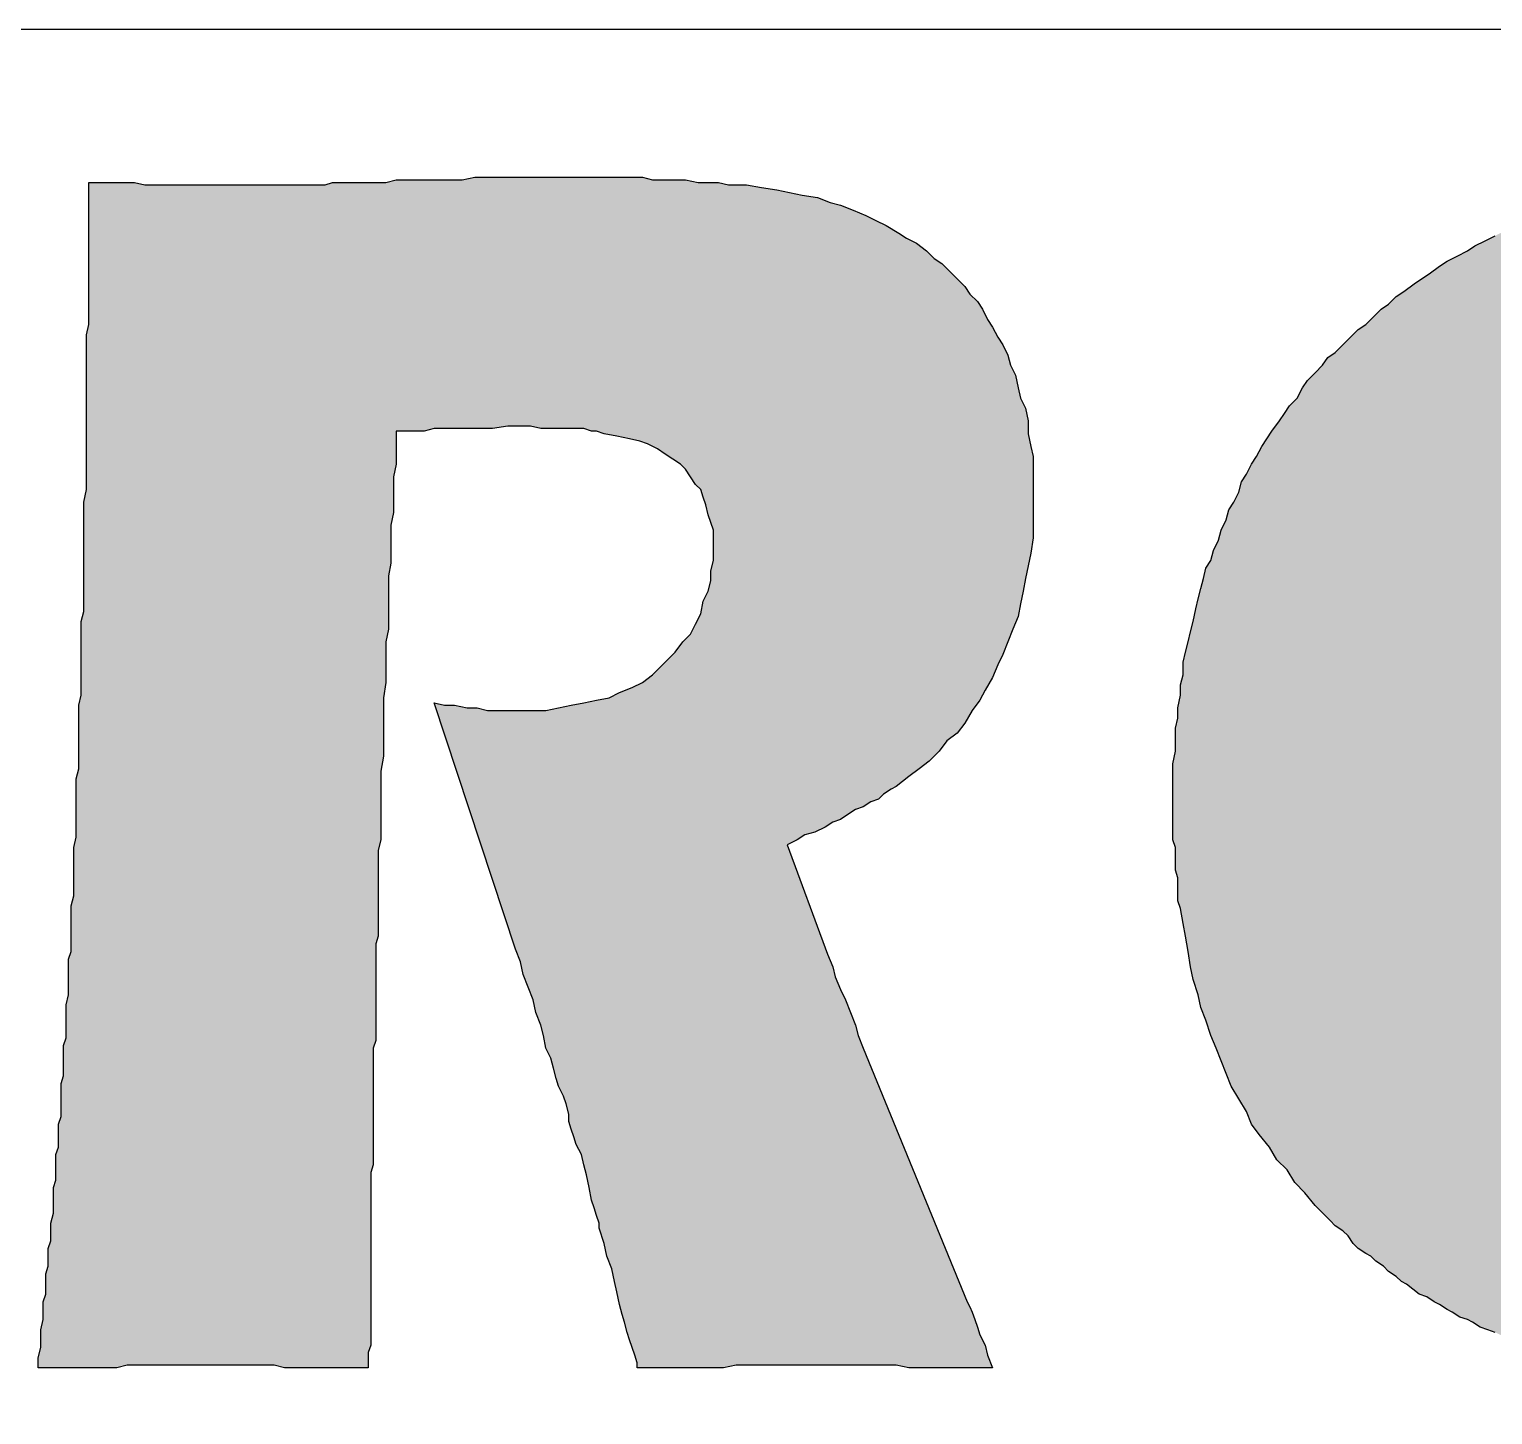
# Model space of a CAD drawing. Extents: x 0 to 8.5, y -0.4 to 11.
# Drawn here: x 1.6163 to 1.9167, y 1.0906 to 1.375 of the extents above; entities that cross this region are included whole.
import ezdxf

# ---------------------------------------------------------------- set-up
doc = ezdxf.new("R2010")
doc.units = 0
doc.header["$LTSCALE"] = 10
doc.header["$MEASUREMENT"] = 0
doc.layers.add('BDR-18', color=1, linetype='Continuous')

# ---------------------------------------------------------------- blocks, each defined once
blk = doc.blocks.new('hel_logo_sm_borderless')
at = {"layer": 'BDR-18', "linetype": 'ByBlock'}
h = blk.add_hatch(color=256, dxfattribs=at)
h.dxf.hatch_style = 1
h.paths.add_polyline_path([(1.23387, -0.0804), (1.23179, -0.0804), (1.22918, -0.0804), (1.2271, -0.08092), (1.22501, -0.08092), (1.22293, -0.08145), (1.22085, -0.08197), (1.21876, -0.08249), (1.21668, -0.08301), (1.21459, -0.08353), (1.21251, -0.08457), (1.21042, -0.08509), (1.20834, -0.08613), (1.20626, -0.08718), (1.20469, -0.08822), (1.20261, -0.08926), (1.20052, -0.0903), (1.19896, -0.09187), (1.1974, -0.09291), (1.19531, -0.09447), (1.19375, -0.09603), (1.19219, -0.0976), (1.19063, -0.09916), (1.18906, -0.10072), (1.1875, -0.10229), (1.18646, -0.10437), (1.18489, -0.10593), (1.18385, -0.10802), (1.18229, -0.1101), (1.18125, -0.11219), (1.1802, -0.11427), (1.17916, -0.11636), (1.17812, -0.11844), (1.17708, -0.12052), (1.17604, -0.12313), (1.17551, -0.12521), (1.17447, -0.12782), (1.17395, -0.1299), (1.17291, -0.13251), (1.17239, -0.13459), (1.17187, -0.1372), (1.17135, -0.13928), (1.17135, -0.14189), (1.17083, -0.14449), (1.1703, -0.14658), (1.1703, -0.14918), (1.1703, -0.15179), (1.16978, -0.15439), (1.16978, -0.157), (1.16978, -0.15908), (1.1703, -0.16169), (1.1703, -0.16377), (1.1703, -0.16638), (1.17083, -0.16846), (1.17083, -0.17054), (1.17135, -0.17263), (1.17187, -0.17523), (1.17239, -0.17732), (1.17291, -0.1794), (1.17343, -0.18149), (1.17395, -0.18357), (1.17499, -0.18565), (1.17551, -0.18774), (1.17656, -0.1893), (1.17708, -0.19139), (1.17812, -0.19347), (1.17916, -0.19555), (1.1802, -0.19712), (1.18125, -0.19868), (1.18229, -0.20076), (1.18385, -0.20233), (1.18489, -0.20389), (1.18646, -0.20545), (1.18802, -0.20702), (1.18906, -0.20858), (1.19063, -0.20962), (1.19219, -0.21119), (1.19427, -0.21223), (1.19584, -0.21379), (1.1974, -0.21483), (1.19948, -0.21587), (1.20105, -0.21692), (1.20313, -0.21796), (1.20469, -0.219), (1.20678, -0.22004), (1.20886, -0.22056), (1.21042, -0.22161), (1.21251, -0.22213), (1.21459, -0.22265), (1.21668, -0.22317), (1.21876, -0.22369), (1.22032, -0.22421), (1.22241, -0.22421), (1.22449, -0.22473), (1.22658, -0.22473), (1.22866, -0.22473), (1.23075, -0.22473), (1.23283, -0.22473), (1.23491, -0.22473), (1.237, -0.22421), (1.2396, -0.22421), (1.24169, -0.22369), (1.24377, -0.22317), (1.24586, -0.22317), (1.24742, -0.22213), (1.2495, -0.22161), (1.25159, -0.22108), (1.25367, -0.22004), (1.25576, -0.219), (1.25732, -0.21848), (1.2594, -0.21744), (1.26149, -0.21587), (1.26305, -0.21483), (1.26513, -0.21379), (1.2667, -0.21223), (1.26826, -0.21066), (1.26982, -0.20962), (1.27191, -0.20806), (1.27295, -0.2065), (1.27451, -0.20493), (1.27608, -0.20285), (1.27764, -0.20129), (1.27868, -0.1992), (1.28024, -0.19764), (1.28129, -0.19555), (1.28233, -0.19347), (1.28337, -0.19139), (1.28441, -0.1893), (1.28545, -0.18722), (1.2865, -0.18513), (1.28754, -0.18253), (1.28806, -0.18044), (1.2891, -0.17784), (1.28962, -0.17575), (1.29014, -0.17367), (1.29067, -0.17106), (1.29119, -0.16898), (1.29171, -0.16638), (1.29223, -0.16429), (1.29275, -0.16169), (1.29275, -0.15908), (1.29327, -0.157), (1.29327, -0.15439), (1.29327, -0.15231), (1.29327, -0.1497), (1.29327, -0.1471), (1.29327, -0.14501), (1.29327, -0.14241), (1.29275, -0.14032), (1.29275, -0.13772), (1.29223, -0.13563), (1.29171, -0.13355), (1.29171, -0.13147), (1.29119, -0.12886), (1.29067, -0.12678), (1.29014, -0.12469), (1.2891, -0.12261), (1.28858, -0.12052), (1.28806, -0.11844), (1.28702, -0.11636), (1.28598, -0.11427), (1.28545, -0.11219), (1.28441, -0.11062), (1.28337, -0.10854), (1.28233, -0.10698), (1.28077, -0.10489), (1.27972, -0.10333), (1.27868, -0.10177), (1.27712, -0.1002), (1.27608, -0.09864), (1.27451, -0.09708), (1.27295, -0.09551), (1.27139, -0.09447), (1.26982, -0.09291), (1.26826, -0.09187), (1.2667, -0.0903), (1.26513, -0.08926), (1.26357, -0.08822), (1.26149, -0.08718), (1.25992, -0.08613), (1.25784, -0.08561), (1.25628, -0.08457), (1.25419, -0.08405), (1.25211, -0.08301), (1.25055, -0.08249), (1.24846, -0.08197), (1.24638, -0.08145), (1.24429, -0.08145), (1.24221, -0.08092), (1.24012, -0.08092), (1.23804, -0.0804), (1.23596, -0.0804)], flags=16)
h.paths.add_polyline_path([(1.237, -0.02674), (1.23856, -0.02674), (1.24012, -0.02674), (1.24169, -0.02674), (1.24325, -0.02674), (1.24481, -0.02674), (1.24638, -0.02726), (1.24794, -0.02726), (1.2495, -0.02726), (1.25107, -0.02726), (1.25263, -0.02778), (1.25419, -0.02778), (1.25576, -0.02778), (1.25888, -0.0283), (1.26201, -0.02882), (1.26461, -0.02934), (1.26774, -0.02986), (1.27087, -0.03038), (1.27399, -0.0309), (1.27712, -0.03195), (1.27972, -0.03247), (1.28285, -0.03351), (1.28598, -0.03455), (1.28858, -0.03559), (1.29171, -0.03664), (1.29431, -0.03768), (1.29744, -0.03872), (1.30004, -0.04028), (1.30265, -0.04132), (1.30525, -0.04289), (1.30786, -0.04445), (1.31047, -0.04601), (1.31307, -0.04758), (1.31568, -0.04914), (1.31776, -0.05122), (1.32036, -0.05279), (1.32245, -0.05487), (1.32505, -0.05696), (1.32714, -0.05904), (1.32922, -0.06112), (1.33131, -0.06321), (1.33339, -0.06529), (1.33548, -0.0679), (1.33704, -0.06998), (1.33912, -0.07207), (1.34069, -0.07467), (1.34277, -0.07728), (1.34433, -0.07936), (1.3459, -0.08197), (1.34694, -0.08457), (1.3485, -0.08718), (1.35006, -0.08978), (1.35111, -0.09239), (1.35215, -0.09499), (1.35371, -0.0976), (1.35475, -0.10072), (1.3558, -0.10333), (1.35632, -0.10593), (1.35736, -0.10906), (1.3584, -0.11219), (1.3584, -0.11375), (1.35892, -0.11531), (1.35944, -0.11688), (1.35944, -0.11792), (1.35996, -0.11948), (1.35996, -0.12104), (1.36049, -0.12313), (1.36049, -0.12469), (1.36101, -0.12626), (1.36101, -0.12782), (1.36101, -0.12938), (1.36153, -0.13094), (1.36153, -0.13251), (1.36153, -0.13407), (1.36205, -0.13615), (1.36205, -0.13772), (1.36205, -0.13928), (1.36205, -0.14137), (1.36205, -0.14293), (1.36205, -0.14449), (1.36205, -0.14658), (1.36205, -0.14814), (1.36205, -0.15022), (1.36205, -0.15179), (1.36205, -0.15387), (1.36205, -0.15543), (1.36205, -0.15752), (1.36205, -0.15908), (1.36205, -0.16116), (1.36153, -0.16273), (1.36153, -0.16481), (1.36153, -0.16638), (1.36101, -0.16794), (1.36101, -0.17002), (1.36049, -0.17159), (1.36049, -0.17367), (1.35996, -0.17523), (1.35996, -0.1768), (1.35944, -0.17836), (1.35944, -0.18044), (1.35892, -0.18201), (1.3584, -0.18357), (1.35788, -0.18513), (1.35788, -0.18722), (1.35736, -0.18878), (1.35684, -0.19034), (1.35632, -0.19191), (1.3558, -0.19347), (1.35527, -0.19503), (1.35475, -0.1966), (1.35423, -0.19816), (1.35371, -0.20024), (1.35319, -0.20181), (1.35267, -0.20337), (1.35215, -0.20493), (1.35163, -0.2065), (1.35059, -0.20754), (1.35006, -0.2091), (1.34954, -0.21066), (1.3485, -0.21223), (1.34798, -0.21379), (1.34746, -0.21535), (1.34642, -0.2164), (1.3459, -0.21796), (1.34485, -0.21952), (1.34433, -0.22108), (1.34329, -0.22213), (1.34277, -0.22369), (1.34173, -0.22473), (1.34069, -0.2263), (1.34016, -0.22786), (1.33912, -0.2289), (1.33808, -0.23046), (1.33704, -0.23151), (1.33652, -0.23255), (1.33548, -0.23411), (1.33443, -0.23515), (1.33339, -0.2362), (1.33235, -0.23776), (1.33131, -0.2388), (1.33026, -0.23984), (1.32922, -0.24141), (1.32818, -0.24245), (1.32714, -0.24349), (1.3261, -0.24453), (1.32505, -0.24557), (1.32349, -0.24662), (1.32245, -0.24766), (1.32141, -0.2487), (1.32036, -0.24974), (1.3188, -0.25078), (1.31776, -0.25183), (1.31672, -0.25287), (1.31515, -0.25391), (1.31411, -0.25495), (1.31307, -0.25547), (1.31151, -0.25652), (1.31047, -0.25756), (1.3089, -0.25808), (1.30786, -0.25912), (1.3063, -0.26016), (1.30473, -0.26068), (1.30369, -0.26173), (1.30213, -0.26225), (1.30057, -0.26329), (1.29952, -0.26381), (1.29796, -0.26433), (1.2964, -0.26537), (1.29535, -0.26589), (1.29379, -0.26642), (1.29223, -0.26746), (1.29067, -0.26798), (1.2891, -0.2685), (1.28754, -0.26902), (1.28598, -0.26954), (1.28441, -0.27006), (1.28285, -0.27058), (1.28129, -0.27111), (1.27972, -0.27163), (1.27816, -0.27215), (1.2766, -0.27267), (1.27503, -0.27319), (1.27347, -0.27371), (1.27191, -0.27423), (1.27034, -0.27423), (1.26878, -0.27475), (1.26722, -0.27527), (1.26566, -0.27527), (1.26409, -0.27579), (1.26253, -0.27632), (1.26097, -0.27632), (1.25888, -0.27684), (1.25732, -0.27684), (1.25576, -0.27736), (1.25419, -0.27736), (1.25263, -0.27788), (1.25107, -0.27788), (1.2495, -0.2784), (1.24742, -0.2784), (1.24586, -0.2784), (1.24429, -0.27892), (1.24273, -0.27892), (1.24117, -0.27892), (1.23908, -0.27892), (1.23752, -0.27892), (1.23596, -0.27944), (1.23439, -0.27944), (1.23231, -0.27944), (1.23075, -0.27944), (1.22918, -0.27944), (1.22762, -0.27944), (1.22554, -0.27944), (1.22397, -0.27944), (1.22241, -0.27944), (1.22085, -0.27892), (1.21928, -0.27892), (1.2172, -0.27892), (1.21564, -0.27892), (1.21407, -0.27892), (1.21251, -0.2784), (1.21095, -0.2784), (1.20938, -0.2784), (1.20782, -0.27788), (1.20574, -0.27788), (1.20417, -0.27736), (1.20261, -0.27736), (1.20105, -0.27736), (1.19948, -0.27684), (1.19792, -0.27632), (1.19636, -0.27632), (1.19479, -0.27579), (1.19323, -0.27579), (1.19167, -0.27527), (1.1901, -0.27475), (1.18854, -0.27475), (1.18698, -0.27423), (1.18541, -0.27371), (1.18385, -0.27319), (1.18229, -0.27267), (1.18073, -0.27215), (1.17916, -0.27215), (1.1776, -0.27163), (1.17604, -0.27111), (1.17447, -0.27058), (1.17291, -0.27006), (1.17135, -0.26902), (1.16978, -0.2685), (1.16822, -0.26798), (1.16718, -0.26746), (1.16562, -0.26694), (1.16405, -0.26642), (1.16249, -0.26537), (1.16145, -0.26485), (1.15988, -0.26433), (1.15832, -0.26329), (1.15728, -0.26277), (1.15572, -0.26173), (1.15467, -0.26121), (1.15311, -0.26016), (1.15155, -0.25964), (1.14894, -0.25756), (1.1479, -0.25704), (1.14686, -0.25599), (1.14529, -0.25495), (1.14425, -0.25391), (1.14269, -0.25287), (1.14165, -0.25183), (1.1406, -0.25131), (1.13904, -0.25026), (1.138, -0.24922), (1.13696, -0.24766), (1.13592, -0.24662), (1.13435, -0.24557), (1.13331, -0.24453), (1.13227, -0.24349), (1.13123, -0.24245), (1.13018, -0.24141), (1.1281, -0.2388), (1.12602, -0.23672), (1.12445, -0.23411), (1.12237, -0.23203), (1.12081, -0.22942), (1.11872, -0.22682), (1.11716, -0.22473), (1.11612, -0.22213), (1.11455, -0.21952), (1.11299, -0.21692), (1.11195, -0.21431), (1.11091, -0.21171), (1.10986, -0.2091), (1.10882, -0.2065), (1.10778, -0.20337), (1.10674, -0.20076), (1.10622, -0.19816), (1.10517, -0.19503), (1.10465, -0.19243), (1.10413, -0.1893), (1.10361, -0.18617), (1.10309, -0.18357), (1.10257, -0.18044), (1.10205, -0.17888), (1.10205, -0.17732), (1.10205, -0.17575), (1.10205, -0.17419), (1.10153, -0.17263), (1.10153, -0.17106), (1.10153, -0.1695), (1.10153, -0.16794), (1.10101, -0.16638), (1.10101, -0.16429), (1.10101, -0.16273), (1.10101, -0.16116), (1.10101, -0.1596), (1.10101, -0.15804), (1.10101, -0.15543), (1.10101, -0.15335), (1.10101, -0.15074), (1.10153, -0.14814), (1.10153, -0.14605), (1.10153, -0.14345), (1.10205, -0.14137), (1.10205, -0.13928), (1.10257, -0.13668), (1.10257, -0.13459), (1.10309, -0.13251), (1.10309, -0.1299), (1.10361, -0.12782), (1.10413, -0.12573), (1.10465, -0.12365), (1.10517, -0.12157), (1.1057, -0.11896), (1.10622, -0.11688), (1.10674, -0.11479), (1.10726, -0.11271), (1.10778, -0.11062), (1.10882, -0.10906), (1.10934, -0.10698), (1.11038, -0.10489), (1.11091, -0.10281), (1.11195, -0.10072), (1.11247, -0.09864), (1.11351, -0.09708), (1.11455, -0.09499), (1.11507, -0.09291), (1.11612, -0.09135), (1.11716, -0.08926), (1.1182, -0.0877), (1.11924, -0.08561), (1.12028, -0.08405), (1.12133, -0.08249), (1.12289, -0.0804), (1.12393, -0.07884), (1.12497, -0.07728), (1.12654, -0.07571), (1.12758, -0.07363), (1.12862, -0.07207), (1.13018, -0.0705), (1.13175, -0.06894), (1.13279, -0.06738), (1.13435, -0.06634), (1.13592, -0.06477), (1.13748, -0.06321), (1.13904, -0.06165), (1.1406, -0.0606), (1.14217, -0.05904), (1.14373, -0.05748), (1.14529, -0.05644), (1.14686, -0.05487), (1.14842, -0.05383), (1.1505, -0.05227), (1.15207, -0.05122), (1.15363, -0.05018), (1.15572, -0.04862), (1.15728, -0.04758), (1.15936, -0.04654), (1.16145, -0.04549), (1.16301, -0.04445), (1.16509, -0.04341), (1.16718, -0.04237), (1.16926, -0.04132), (1.17135, -0.04028), (1.17343, -0.03924), (1.17551, -0.03872), (1.1776, -0.03768), (1.17968, -0.03716), (1.18177, -0.03611), (1.18385, -0.03559), (1.18594, -0.03455), (1.18802, -0.03403), (1.1901, -0.03351), (1.19219, -0.03247), (1.19427, -0.03195), (1.19688, -0.03143), (1.19896, -0.0309), (1.20105, -0.03038), (1.20365, -0.02986), (1.20574, -0.02934), (1.20782, -0.02934), (1.21042, -0.02882), (1.21251, -0.0283), (1.21511, -0.0283), (1.2172, -0.02778), (1.2198, -0.02778), (1.22189, -0.02726), (1.22449, -0.02726), (1.2271, -0.02726), (1.22918, -0.02674), (1.23179, -0.02674), (1.23439, -0.02674)])
h = blk.add_hatch(color=256, dxfattribs=at)
h.dxf.hatch_style = 1
h.paths.add_polyline_path([(0.8681, -0.27475), (0.8681, -0.27267), (0.86862, -0.27058), (0.86862, -0.26902), (0.86862, -0.26694), (0.86914, -0.26485), (0.86914, -0.26329), (0.86914, -0.26121), (0.86966, -0.25964), (0.86966, -0.25756), (0.86966, -0.25547), (0.87018, -0.25391), (0.87018, -0.25183), (0.87018, -0.25026), (0.8707, -0.2487), (0.8707, -0.24662), (0.8707, -0.24505), (0.87123, -0.24297), (0.87123, -0.24141), (0.87123, -0.23984), (0.87123, -0.23776), (0.87175, -0.2362), (0.87175, -0.23463), (0.87175, -0.23307), (0.87175, -0.23098), (0.87227, -0.22942), (0.87227, -0.22786), (0.87227, -0.2263), (0.87227, -0.22473), (0.87279, -0.22317), (0.87279, -0.22161), (0.87279, -0.22004), (0.87279, -0.21848), (0.87279, -0.2164), (0.87331, -0.21483), (0.87331, -0.21327), (0.87331, -0.21171), (0.87331, -0.21014), (0.87331, -0.20858), (0.87383, -0.20702), (0.87383, -0.20493), (0.87383, -0.20337), (0.87383, -0.20181), (0.87383, -0.20024), (0.87435, -0.19816), (0.87435, -0.1966), (0.87435, -0.19451), (0.87435, -0.19295), (0.87435, -0.19086), (0.87487, -0.1893), (0.87487, -0.18722), (0.87487, -0.18565), (0.87487, -0.18357), (0.87487, -0.18201), (0.87487, -0.17992), (0.87539, -0.17784), (0.87539, -0.17575), (0.87539, -0.17419), (0.87539, -0.17211), (0.87539, -0.17002), (0.87539, -0.16794), (0.87592, -0.16585), (0.87592, -0.16377), (0.87592, -0.16221), (0.87592, -0.16012), (0.87592, -0.15804), (0.87592, -0.15595), (0.87592, -0.15387), (0.87644, -0.15179), (0.87644, -0.1497), (0.87644, -0.14762), (0.87644, -0.14501), (0.87644, -0.14293), (0.87644, -0.14084), (0.87644, -0.13876), (0.87696, -0.13668), (0.87696, -0.13459), (0.87696, -0.13251), (0.87696, -0.13042), (0.87696, -0.12782), (0.87696, -0.12573), (0.87696, -0.12365), (0.87696, -0.12157), (0.87748, -0.11948), (0.87748, -0.11688), (0.87748, -0.11479), (0.87748, -0.11271), (0.87748, -0.11062), (0.87748, -0.10802), (0.87748, -0.10593), (0.87748, -0.10385), (0.87748, -0.10124), (0.87748, -0.09916), (0.87748, -0.09708), (0.878, -0.09447), (0.878, -0.09239), (0.878, -0.08978), (0.878, -0.0877), (0.878, -0.08561), (0.878, -0.08301), (0.878, -0.08092), (0.878, -0.07884), (0.878, -0.07676), (0.878, -0.07467), (0.878, -0.07259), (0.878, -0.0705), (0.878, -0.06842), (0.878, -0.06634), (0.878, -0.06425), (0.878, -0.06269), (0.87852, -0.0606), (0.87852, -0.05852), (0.87852, -0.05696), (0.87852, -0.05487), (0.87852, -0.05331), (0.87852, -0.05175), (0.87852, -0.04966), (0.87852, -0.0481), (0.87852, -0.04654), (0.87852, -0.04497), (0.87852, -0.04341), (0.87852, -0.04185), (0.87852, -0.04028), (0.87852, -0.03872), (0.87852, -0.03716), (0.87852, -0.03403), (0.87852, -0.03143), (0.88113, -0.03143), (0.88321, -0.03143), (0.88581, -0.03143), (0.8879, -0.03143), (0.88998, -0.03195), (0.89259, -0.03195), (0.89467, -0.03195), (0.89676, -0.03195), (0.89832, -0.03195), (0.9004, -0.03195), (0.90249, -0.03195), (0.90405, -0.03195), (0.90561, -0.03195), (0.9077, -0.03195), (0.90926, -0.03195), (0.91082, -0.03195), (0.91239, -0.03195), (0.91395, -0.03195), (0.91551, -0.03195), (0.9176, -0.03195), (0.91916, -0.03195), (0.92125, -0.03195), (0.92281, -0.03195), (0.92489, -0.03195), (0.92698, -0.03195), (0.92854, -0.03143), (0.93062, -0.03143), (0.93271, -0.03143), (0.93531, -0.03143), (0.9374, -0.03143), (0.93948, -0.03143), (0.94157, -0.0309), (0.94417, -0.0309), (0.94626, -0.0309), (0.94834, -0.0309), (0.95095, -0.0309), (0.95303, -0.0309), (0.95511, -0.0309), (0.95772, -0.03038), (0.9598, -0.03038), (0.96189, -0.03038), (0.96449, -0.03038), (0.96658, -0.03038), (0.96866, -0.03038), (0.97074, -0.03038), (0.97283, -0.03038), (0.97543, -0.03038), (0.97752, -0.03038), (0.98012, -0.03038), (0.98221, -0.03038), (0.98481, -0.03038), (0.98742, -0.03038), (0.9895, -0.03038), (0.99211, -0.03038), (0.99419, -0.0309), (0.9968, -0.0309), (0.99888, -0.0309), (1.00097, -0.0309), (1.00357, -0.03143), (1.00565, -0.03143), (1.00774, -0.03143), (1.00982, -0.03195), (1.01191, -0.03195), (1.01347, -0.03195), (1.0166, -0.03247), (1.01972, -0.03299), (1.02233, -0.03351), (1.02493, -0.03403), (1.02806, -0.03455), (1.03066, -0.03559), (1.03275, -0.03611), (1.03535, -0.03716), (1.03796, -0.0382), (1.04004, -0.03924), (1.04213, -0.04028), (1.04473, -0.04185), (1.0463, -0.04289), (1.04838, -0.04393), (1.05046, -0.04549), (1.05203, -0.04706), (1.05359, -0.0481), (1.05515, -0.04966), (1.05672, -0.05122), (1.05828, -0.05279), (1.05932, -0.05435), (1.06089, -0.05591), (1.06193, -0.05748), (1.06297, -0.05956), (1.06401, -0.06112), (1.06505, -0.06321), (1.0661, -0.06477), (1.06714, -0.06686), (1.06766, -0.06894), (1.0687, -0.07102), (1.06922, -0.07363), (1.06974, -0.07571), (1.07079, -0.0778), (1.07131, -0.0804), (1.07131, -0.08301), (1.07183, -0.08561), (1.07235, -0.0877), (1.07235, -0.0903), (1.07235, -0.09291), (1.07235, -0.09551), (1.07235, -0.09864), (1.07235, -0.10177), (1.07235, -0.10437), (1.07183, -0.1075), (1.07131, -0.1101), (1.07079, -0.11271), (1.07026, -0.11531), (1.06974, -0.11792), (1.06922, -0.12052), (1.06818, -0.12313), (1.06714, -0.12573), (1.0661, -0.12834), (1.06505, -0.13042), (1.06401, -0.13303), (1.06245, -0.13563), (1.06141, -0.13772), (1.05984, -0.1398), (1.05828, -0.14241), (1.05672, -0.14449), (1.05463, -0.14605), (1.05307, -0.14814), (1.05099, -0.15022), (1.0489, -0.15179), (1.04682, -0.15335), (1.04421, -0.15543), (1.04317, -0.15595), (1.04161, -0.157), (1.04056, -0.15804), (1.039, -0.15856), (1.03744, -0.1596), (1.03588, -0.16012), (1.03431, -0.16116), (1.03275, -0.16221), (1.03119, -0.16273), (1.02962, -0.16377), (1.02754, -0.16481), (1.02545, -0.16533), (1.02389, -0.16638), (1.02181, -0.16742), (1.03014, -0.18982), (1.03119, -0.19243), (1.03171, -0.19451), (1.03275, -0.19712), (1.03379, -0.1992), (1.03483, -0.20181), (1.03588, -0.20441), (1.0364, -0.2065), (1.03744, -0.2091), (1.0588, -0.26121), (1.05932, -0.26225), (1.05984, -0.26329), (1.06036, -0.26485), (1.06089, -0.26642), (1.06141, -0.26798), (1.06245, -0.27006), (1.06297, -0.27215), (1.06401, -0.27475), (1.06245, -0.27475), (1.06089, -0.27475), (1.05932, -0.27475), (1.05776, -0.27475), (1.05463, -0.27475), (1.05203, -0.27475), (1.04942, -0.27475), (1.04682, -0.27475), (1.04421, -0.27423), (1.04213, -0.27423), (1.04004, -0.27423), (1.03796, -0.27423), (1.03588, -0.27423), (1.03431, -0.27423), (1.03275, -0.27423), (1.03119, -0.27423), (1.02858, -0.27423), (1.02702, -0.27423), (1.02545, -0.27423), (1.02389, -0.27423), (1.02233, -0.27423), (1.02024, -0.27423), (1.01816, -0.27423), (1.01608, -0.27423), (1.01347, -0.27423), (1.01139, -0.27423), (1.00878, -0.27475), (1.00618, -0.27475), (1.00305, -0.27475), (1.00044, -0.27475), (0.99732, -0.27475), (0.99575, -0.27475), (0.99419, -0.27475), (0.99263, -0.27475), (0.99107, -0.27475), (0.99107, -0.27371), (0.99054, -0.27215), (0.99002, -0.27058), (0.9895, -0.26902), (0.98898, -0.26746), (0.98846, -0.26537), (0.98794, -0.26381), (0.98742, -0.26173), (0.9869, -0.25912), (0.98638, -0.25704), (0.98586, -0.25443), (0.98481, -0.25183), (0.98429, -0.24922), (0.98325, -0.24609), (0.98325, -0.24505), (0.98273, -0.24349), (0.98221, -0.24193), (0.98169, -0.24036), (0.98117, -0.23776), (0.98064, -0.23515), (0.98012, -0.23307), (0.9796, -0.23098), (0.97856, -0.2289), (0.97804, -0.22734), (0.97752, -0.22577), (0.977, -0.22421), (0.977, -0.22265), (0.97648, -0.22056), (0.97596, -0.219), (0.97491, -0.21692), (0.97439, -0.21535), (0.97387, -0.21327), (0.97335, -0.21119), (0.97231, -0.2091), (0.97179, -0.2065), (0.97127, -0.20441), (0.97022, -0.20181), (0.9697, -0.1992), (0.96866, -0.1966), (0.96762, -0.19399), (0.9671, -0.19139), (0.96606, -0.18878), (0.94938, -0.13824), (0.95147, -0.13876), (0.95355, -0.13876), (0.95616, -0.13928), (0.95824, -0.13928), (0.96032, -0.1398), (0.96241, -0.1398), (0.96449, -0.1398), (0.96658, -0.1398), (0.96918, -0.1398), (0.97231, -0.1398), (0.97491, -0.13928), (0.97752, -0.13876), (0.98012, -0.13824), (0.98273, -0.13772), (0.98533, -0.1372), (0.98742, -0.13615), (0.99002, -0.13511), (0.99211, -0.13407), (0.99419, -0.13251), (0.99575, -0.13094), (0.99732, -0.12938), (0.99888, -0.12782), (1.00044, -0.12573), (1.00201, -0.12417), (1.00305, -0.12209), (1.00409, -0.12), (1.00461, -0.1174), (1.00565, -0.11531), (1.00618, -0.11323), (1.00618, -0.11114), (1.0067, -0.10906), (1.0067, -0.10646), (1.0067, -0.10489), (1.0067, -0.10281), (1.00618, -0.10124), (1.00565, -0.09968), (1.00513, -0.0976), (1.00461, -0.09603), (1.00409, -0.09447), (1.00305, -0.09343), (1.00201, -0.09187), (1.00097, -0.0903), (0.99992, -0.08926), (0.99836, -0.08822), (0.9968, -0.08718), (0.99523, -0.08613), (0.99315, -0.08509), (0.99159, -0.08457), (0.9895, -0.08405), (0.9869, -0.08353), (0.98429, -0.08301), (0.98273, -0.08249), (0.98169, -0.08249), (0.98012, -0.08197), (0.97856, -0.08197), (0.97648, -0.08197), (0.97491, -0.08197), (0.97283, -0.08197), (0.97127, -0.08197), (0.96918, -0.08145), (0.9671, -0.08145), (0.96449, -0.08145), (0.96137, -0.08197), (0.95876, -0.08197), (0.95563, -0.08197), (0.95407, -0.08197), (0.95251, -0.08197), (0.95095, -0.08197), (0.94938, -0.08197), (0.9473, -0.08249), (0.94573, -0.08249), (0.94365, -0.08249), (0.94157, -0.08249), (0.94157, -0.08457), (0.94157, -0.08718), (0.94157, -0.08926), (0.94105, -0.09187), (0.94105, -0.09447), (0.94105, -0.09656), (0.94105, -0.09916), (0.94052, -0.10177), (0.94052, -0.10437), (0.94052, -0.10698), (0.94052, -0.10958), (0.94, -0.11219), (0.94, -0.11479), (0.94, -0.1174), (0.94, -0.12), (0.94, -0.12313), (0.93948, -0.12573), (0.93948, -0.12834), (0.93948, -0.13147), (0.93948, -0.13407), (0.93896, -0.1372), (0.93896, -0.14032), (0.93896, -0.14345), (0.93896, -0.14605), (0.93896, -0.14918), (0.93844, -0.15231), (0.93844, -0.15387), (0.93844, -0.15543), (0.93844, -0.157), (0.93844, -0.15856), (0.93844, -0.16012), (0.93844, -0.16169), (0.93844, -0.16325), (0.93844, -0.16481), (0.93844, -0.16638), (0.93792, -0.16846), (0.93792, -0.17002), (0.93792, -0.17159), (0.93792, -0.17315), (0.93792, -0.17471), (0.93792, -0.17628), (0.93792, -0.17784), (0.93792, -0.17992), (0.93792, -0.18149), (0.93792, -0.18305), (0.93792, -0.18461), (0.93792, -0.18617), (0.9374, -0.18774), (0.9374, -0.1893), (0.9374, -0.19139), (0.9374, -0.19295), (0.9374, -0.19451), (0.9374, -0.19607), (0.9374, -0.19764), (0.9374, -0.1992), (0.9374, -0.20076), (0.9374, -0.20233), (0.9374, -0.20441), (0.9374, -0.20597), (0.9374, -0.20754), (0.93688, -0.2091), (0.93688, -0.21066), (0.93688, -0.21223), (0.93688, -0.21379), (0.93688, -0.21535), (0.93688, -0.21692), (0.93688, -0.219), (0.93688, -0.22056), (0.93688, -0.22213), (0.93688, -0.22369), (0.93688, -0.22525), (0.93688, -0.22682), (0.93688, -0.22838), (0.93688, -0.22994), (0.93688, -0.23151), (0.93688, -0.23307), (0.93636, -0.23463), (0.93636, -0.23672), (0.93636, -0.23828), (0.93636, -0.23984), (0.93636, -0.24141), (0.93636, -0.24297), (0.93636, -0.24453), (0.93636, -0.24609), (0.93636, -0.24766), (0.93636, -0.24922), (0.93636, -0.25078), (0.93636, -0.25235), (0.93636, -0.25391), (0.93636, -0.25547), (0.93636, -0.25704), (0.93636, -0.2586), (0.93636, -0.26068), (0.93636, -0.26225), (0.93636, -0.26381), (0.93636, -0.26537), (0.93636, -0.26694), (0.93636, -0.2685), (0.93636, -0.27006), (0.93584, -0.27163), (0.93584, -0.27319), (0.93584, -0.27475), (0.93427, -0.27475), (0.93271, -0.27475), (0.93115, -0.27475), (0.92958, -0.27475), (0.92698, -0.27475), (0.92385, -0.27475), (0.92125, -0.27475), (0.91864, -0.27475), (0.91656, -0.27423), (0.91395, -0.27423), (0.91187, -0.27423), (0.9103, -0.27423), (0.90822, -0.27423), (0.90666, -0.27423), (0.90509, -0.27423), (0.90353, -0.27423), (0.90145, -0.27423), (0.89884, -0.27423), (0.89728, -0.27423), (0.89571, -0.27423), (0.89415, -0.27423), (0.89259, -0.27423), (0.8905, -0.27423), (0.88842, -0.27423), (0.88634, -0.27423), (0.88425, -0.27475), (0.88165, -0.27475), (0.87904, -0.27475), (0.87644, -0.27475), (0.87383, -0.27475), (0.87123, -0.27475)])
blk.add_lwpolyline([(1.16718, -0.26746), (1.16562, -0.26694), (1.16405, -0.26642), (1.16249, -0.26537), (1.16145, -0.26485), (1.15988, -0.26433), (1.15832, -0.26329), (1.15728, -0.26277), (1.15572, -0.26173), (1.15467, -0.26121), (1.15311, -0.26016), (1.15155, -0.25964), (1.14894, -0.25756), (1.1479, -0.25704), (1.14686, -0.25599), (1.14529, -0.25495), (1.14425, -0.25391), (1.14269, -0.25287), (1.14165, -0.25183), (1.1406, -0.25131), (1.13904, -0.25026), (1.138, -0.24922), (1.13696, -0.24766), (1.13592, -0.24662), (1.13435, -0.24557), (1.13331, -0.24453), (1.13227, -0.24349), (1.13123, -0.24245), (1.13018, -0.24141), (1.1281, -0.2388), (1.12602, -0.23672), (1.12445, -0.23411), (1.12237, -0.23203), (1.12081, -0.22942), (1.11872, -0.22682), (1.11716, -0.22473), (1.11612, -0.22213), (1.11455, -0.21952), (1.11299, -0.21692), (1.11195, -0.21431), (1.11091, -0.21171), (1.10986, -0.2091), (1.10882, -0.2065), (1.10778, -0.20337), (1.10674, -0.20076), (1.10622, -0.19816), (1.10517, -0.19503), (1.10465, -0.19243), (1.10413, -0.1893), (1.10361, -0.18617), (1.10309, -0.18357), (1.10257, -0.18044), (1.10205, -0.17888), (1.10205, -0.17732), (1.10205, -0.17575), (1.10205, -0.17419), (1.10153, -0.17263), (1.10153, -0.17106), (1.10153, -0.1695), (1.10153, -0.16794), (1.10101, -0.16638), (1.10101, -0.16429), (1.10101, -0.16273), (1.10101, -0.16116), (1.10101, -0.1596), (1.10101, -0.15804), (1.10101, -0.15543), (1.10101, -0.15335), (1.10101, -0.15074), (1.10153, -0.14814), (1.10153, -0.14605), (1.10153, -0.14345), (1.10205, -0.14137), (1.10205, -0.13928), (1.10257, -0.13668), (1.10257, -0.13459), (1.10309, -0.13251), (1.10309, -0.1299), (1.10361, -0.12782), (1.10413, -0.12573), (1.10465, -0.12365), (1.10517, -0.12157), (1.1057, -0.11896), (1.10622, -0.11688), (1.10674, -0.11479), (1.10726, -0.11271), (1.10778, -0.11062), (1.10882, -0.10906), (1.10934, -0.10698), (1.11038, -0.10489), (1.11091, -0.10281), (1.11195, -0.10072), (1.11247, -0.09864), (1.11351, -0.09708), (1.11455, -0.09499), (1.11507, -0.09291), (1.11612, -0.09135), (1.11716, -0.08926), (1.1182, -0.0877), (1.11924, -0.08561), (1.12028, -0.08405), (1.12133, -0.08249), (1.12289, -0.0804), (1.12393, -0.07884), (1.12497, -0.07728), (1.12654, -0.07571), (1.12758, -0.07363), (1.12862, -0.07207), (1.13018, -0.0705), (1.13175, -0.06894), (1.13279, -0.06738), (1.13435, -0.06634), (1.13592, -0.06477), (1.13748, -0.06321), (1.13904, -0.06165), (1.1406, -0.0606), (1.14217, -0.05904), (1.14373, -0.05748), (1.14529, -0.05644), (1.14686, -0.05487), (1.14842, -0.05383), (1.1505, -0.05227), (1.15207, -0.05122), (1.15363, -0.05018), (1.15572, -0.04862), (1.15728, -0.04758), (1.15936, -0.04654), (1.16145, -0.04549), (1.16301, -0.04445), (1.16509, -0.04341), (1.16718, -0.04237)], dxfattribs=at)
blk.add_lwpolyline([(0.8681, -0.27475), (0.8681, -0.27267), (0.86862, -0.27058), (0.86862, -0.26902), (0.86862, -0.26694), (0.86914, -0.26485), (0.86914, -0.26329), (0.86914, -0.26121), (0.86966, -0.25964), (0.86966, -0.25756), (0.86966, -0.25547), (0.87018, -0.25391), (0.87018, -0.25183), (0.87018, -0.25026), (0.8707, -0.2487), (0.8707, -0.24662), (0.8707, -0.24505), (0.87123, -0.24297), (0.87123, -0.24141), (0.87123, -0.23984), (0.87123, -0.23776), (0.87175, -0.2362), (0.87175, -0.23463), (0.87175, -0.23307), (0.87175, -0.23098), (0.87227, -0.22942), (0.87227, -0.22786), (0.87227, -0.2263), (0.87227, -0.22473), (0.87279, -0.22317), (0.87279, -0.22161), (0.87279, -0.22004), (0.87279, -0.21848), (0.87279, -0.2164), (0.87331, -0.21483), (0.87331, -0.21327), (0.87331, -0.21171), (0.87331, -0.21014), (0.87331, -0.20858), (0.87383, -0.20702), (0.87383, -0.20493), (0.87383, -0.20337), (0.87383, -0.20181), (0.87383, -0.20024), (0.87435, -0.19816), (0.87435, -0.1966), (0.87435, -0.19451), (0.87435, -0.19295), (0.87435, -0.19086), (0.87487, -0.1893), (0.87487, -0.18722), (0.87487, -0.18565), (0.87487, -0.18357), (0.87487, -0.18201), (0.87487, -0.17992), (0.87539, -0.17784), (0.87539, -0.17575), (0.87539, -0.17419), (0.87539, -0.17211), (0.87539, -0.17002), (0.87539, -0.16794), (0.87592, -0.16585), (0.87592, -0.16377), (0.87592, -0.16221), (0.87592, -0.16012), (0.87592, -0.15804), (0.87592, -0.15595), (0.87592, -0.15387), (0.87644, -0.15179), (0.87644, -0.1497), (0.87644, -0.14762), (0.87644, -0.14501), (0.87644, -0.14293), (0.87644, -0.14084), (0.87644, -0.13876), (0.87696, -0.13668), (0.87696, -0.13459), (0.87696, -0.13251), (0.87696, -0.13042), (0.87696, -0.12782), (0.87696, -0.12573), (0.87696, -0.12365), (0.87696, -0.12157), (0.87748, -0.11948), (0.87748, -0.11688), (0.87748, -0.11479), (0.87748, -0.11271), (0.87748, -0.11062), (0.87748, -0.10802), (0.87748, -0.10593), (0.87748, -0.10385), (0.87748, -0.10124), (0.87748, -0.09916), (0.87748, -0.09708), (0.878, -0.09447), (0.878, -0.09239), (0.878, -0.08978), (0.878, -0.0877), (0.878, -0.08561), (0.878, -0.08301), (0.878, -0.08092), (0.878, -0.07884), (0.878, -0.07676), (0.878, -0.07467), (0.878, -0.07259), (0.878, -0.0705), (0.878, -0.06842), (0.878, -0.06634), (0.878, -0.06425), (0.878, -0.06269), (0.87852, -0.0606), (0.87852, -0.05852), (0.87852, -0.05696), (0.87852, -0.05487), (0.87852, -0.05331), (0.87852, -0.05175), (0.87852, -0.04966), (0.87852, -0.0481), (0.87852, -0.04654), (0.87852, -0.04497), (0.87852, -0.04341), (0.87852, -0.04185), (0.87852, -0.04028), (0.87852, -0.03872), (0.87852, -0.03716), (0.87852, -0.03403), (0.87852, -0.03143), (0.88113, -0.03143), (0.88321, -0.03143), (0.88581, -0.03143), (0.8879, -0.03143), (0.88998, -0.03195), (0.89259, -0.03195), (0.89467, -0.03195), (0.89676, -0.03195), (0.89832, -0.03195), (0.9004, -0.03195), (0.90249, -0.03195), (0.90405, -0.03195), (0.90561, -0.03195), (0.9077, -0.03195), (0.90926, -0.03195), (0.91082, -0.03195), (0.91239, -0.03195), (0.91395, -0.03195), (0.91551, -0.03195), (0.9176, -0.03195), (0.91916, -0.03195), (0.92125, -0.03195), (0.92281, -0.03195), (0.92489, -0.03195), (0.92698, -0.03195), (0.92854, -0.03143), (0.93062, -0.03143), (0.93271, -0.03143), (0.93531, -0.03143), (0.9374, -0.03143), (0.93948, -0.03143), (0.94157, -0.0309), (0.94417, -0.0309), (0.94626, -0.0309), (0.94834, -0.0309), (0.95095, -0.0309), (0.95303, -0.0309), (0.95511, -0.0309), (0.95772, -0.03038), (0.9598, -0.03038), (0.96189, -0.03038), (0.96449, -0.03038), (0.96658, -0.03038), (0.96866, -0.03038), (0.97074, -0.03038), (0.97283, -0.03038), (0.97543, -0.03038), (0.97752, -0.03038), (0.98012, -0.03038), (0.98221, -0.03038), (0.98481, -0.03038), (0.98742, -0.03038), (0.9895, -0.03038), (0.99211, -0.03038), (0.99419, -0.0309), (0.9968, -0.0309), (0.99888, -0.0309), (1.00097, -0.0309), (1.00357, -0.03143), (1.00565, -0.03143), (1.00774, -0.03143), (1.00982, -0.03195), (1.01191, -0.03195), (1.01347, -0.03195), (1.0166, -0.03247), (1.01972, -0.03299), (1.02233, -0.03351), (1.02493, -0.03403), (1.02806, -0.03455), (1.03066, -0.03559), (1.03275, -0.03611), (1.03535, -0.03716), (1.03796, -0.0382), (1.04004, -0.03924), (1.04213, -0.04028), (1.04473, -0.04185), (1.0463, -0.04289), (1.04838, -0.04393), (1.05046, -0.04549), (1.05203, -0.04706), (1.05359, -0.0481), (1.05515, -0.04966), (1.05672, -0.05122), (1.05828, -0.05279), (1.05932, -0.05435), (1.06089, -0.05591), (1.06193, -0.05748), (1.06297, -0.05956), (1.06401, -0.06112), (1.06505, -0.06321), (1.0661, -0.06477), (1.06714, -0.06686), (1.06766, -0.06894), (1.0687, -0.07102), (1.06922, -0.07363), (1.06974, -0.07571), (1.07079, -0.0778), (1.07131, -0.0804), (1.07131, -0.08301), (1.07183, -0.08561), (1.07235, -0.0877), (1.07235, -0.0903), (1.07235, -0.09291), (1.07235, -0.09551), (1.07235, -0.09864), (1.07235, -0.10177), (1.07235, -0.10437), (1.07183, -0.1075), (1.07131, -0.1101), (1.07079, -0.11271), (1.07026, -0.11531), (1.06974, -0.11792), (1.06922, -0.12052), (1.06818, -0.12313), (1.06714, -0.12573), (1.0661, -0.12834), (1.06505, -0.13042), (1.06401, -0.13303), (1.06245, -0.13563), (1.06141, -0.13772), (1.05984, -0.1398), (1.05828, -0.14241), (1.05672, -0.14449), (1.05463, -0.14605), (1.05307, -0.14814), (1.05099, -0.15022), (1.0489, -0.15179), (1.04682, -0.15335), (1.04421, -0.15543), (1.04317, -0.15595), (1.04161, -0.157), (1.04056, -0.15804), (1.039, -0.15856), (1.03744, -0.1596), (1.03588, -0.16012), (1.03431, -0.16116), (1.03275, -0.16221), (1.03119, -0.16273), (1.02962, -0.16377), (1.02754, -0.16481), (1.02545, -0.16533), (1.02389, -0.16638), (1.02181, -0.16742), (1.03014, -0.18982), (1.03119, -0.19243), (1.03171, -0.19451), (1.03275, -0.19712), (1.03379, -0.1992), (1.03483, -0.20181), (1.03588, -0.20441), (1.0364, -0.2065), (1.03744, -0.2091), (1.0588, -0.26121), (1.05932, -0.26225), (1.05984, -0.26329), (1.06036, -0.26485), (1.06089, -0.26642), (1.06141, -0.26798), (1.06245, -0.27006), (1.06297, -0.27215), (1.06401, -0.27475), (1.06245, -0.27475), (1.06089, -0.27475), (1.05932, -0.27475), (1.05776, -0.27475), (1.05463, -0.27475), (1.05203, -0.27475), (1.04942, -0.27475), (1.04682, -0.27475), (1.04421, -0.27423), (1.04213, -0.27423), (1.04004, -0.27423), (1.03796, -0.27423), (1.03588, -0.27423), (1.03431, -0.27423), (1.03275, -0.27423), (1.03119, -0.27423), (1.02858, -0.27423), (1.02702, -0.27423), (1.02545, -0.27423), (1.02389, -0.27423), (1.02233, -0.27423), (1.02024, -0.27423), (1.01816, -0.27423), (1.01608, -0.27423), (1.01347, -0.27423), (1.01139, -0.27423), (1.00878, -0.27475), (1.00618, -0.27475), (1.00305, -0.27475), (1.00044, -0.27475), (0.99732, -0.27475), (0.99575, -0.27475), (0.99419, -0.27475), (0.99263, -0.27475), (0.99107, -0.27475), (0.99107, -0.27371), (0.99054, -0.27215), (0.99002, -0.27058), (0.9895, -0.26902), (0.98898, -0.26746), (0.98846, -0.26537), (0.98794, -0.26381), (0.98742, -0.26173), (0.9869, -0.25912), (0.98638, -0.25704), (0.98586, -0.25443), (0.98481, -0.25183), (0.98429, -0.24922), (0.98325, -0.24609), (0.98325, -0.24505), (0.98273, -0.24349), (0.98221, -0.24193), (0.98169, -0.24036), (0.98117, -0.23776), (0.98064, -0.23515), (0.98012, -0.23307), (0.9796, -0.23098), (0.97856, -0.2289), (0.97804, -0.22734), (0.97752, -0.22577), (0.977, -0.22421), (0.977, -0.22265), (0.97648, -0.22056), (0.97596, -0.219), (0.97491, -0.21692), (0.97439, -0.21535), (0.97387, -0.21327), (0.97335, -0.21119), (0.97231, -0.2091), (0.97179, -0.2065), (0.97127, -0.20441), (0.97022, -0.20181), (0.9697, -0.1992), (0.96866, -0.1966), (0.96762, -0.19399), (0.9671, -0.19139), (0.96606, -0.18878), (0.94938, -0.13824), (0.95147, -0.13876), (0.95355, -0.13876), (0.95616, -0.13928), (0.95824, -0.13928), (0.96032, -0.1398), (0.96241, -0.1398), (0.96449, -0.1398), (0.96658, -0.1398), (0.96918, -0.1398), (0.97231, -0.1398), (0.97491, -0.13928), (0.97752, -0.13876), (0.98012, -0.13824), (0.98273, -0.13772), (0.98533, -0.1372), (0.98742, -0.13615), (0.99002, -0.13511), (0.99211, -0.13407), (0.99419, -0.13251), (0.99575, -0.13094), (0.99732, -0.12938), (0.99888, -0.12782), (1.00044, -0.12573), (1.00201, -0.12417), (1.00305, -0.12209), (1.00409, -0.12), (1.00461, -0.1174), (1.00565, -0.11531), (1.00618, -0.11323), (1.00618, -0.11114), (1.0067, -0.10906), (1.0067, -0.10646), (1.0067, -0.10489), (1.0067, -0.10281), (1.00618, -0.10124), (1.00565, -0.09968), (1.00513, -0.0976), (1.00461, -0.09603), (1.00409, -0.09447), (1.00305, -0.09343), (1.00201, -0.09187), (1.00097, -0.0903), (0.99992, -0.08926), (0.99836, -0.08822), (0.9968, -0.08718), (0.99523, -0.08613), (0.99315, -0.08509), (0.99159, -0.08457), (0.9895, -0.08405), (0.9869, -0.08353), (0.98429, -0.08301), (0.98273, -0.08249), (0.98169, -0.08249), (0.98012, -0.08197), (0.97856, -0.08197), (0.97648, -0.08197), (0.97491, -0.08197), (0.97283, -0.08197), (0.97127, -0.08197), (0.96918, -0.08145), (0.9671, -0.08145), (0.96449, -0.08145), (0.96137, -0.08197), (0.95876, -0.08197), (0.95563, -0.08197), (0.95407, -0.08197), (0.95251, -0.08197), (0.95095, -0.08197), (0.94938, -0.08197), (0.9473, -0.08249), (0.94573, -0.08249), (0.94365, -0.08249), (0.94157, -0.08249), (0.94157, -0.08457), (0.94157, -0.08718), (0.94157, -0.08926), (0.94105, -0.09187), (0.94105, -0.09447), (0.94105, -0.09656), (0.94105, -0.09916), (0.94052, -0.10177), (0.94052, -0.10437), (0.94052, -0.10698), (0.94052, -0.10958), (0.94, -0.11219), (0.94, -0.11479), (0.94, -0.1174), (0.94, -0.12), (0.94, -0.12313), (0.93948, -0.12573), (0.93948, -0.12834), (0.93948, -0.13147), (0.93948, -0.13407), (0.93896, -0.1372), (0.93896, -0.14032), (0.93896, -0.14345), (0.93896, -0.14605), (0.93896, -0.14918), (0.93844, -0.15231), (0.93844, -0.15387), (0.93844, -0.15543), (0.93844, -0.157), (0.93844, -0.15856), (0.93844, -0.16012), (0.93844, -0.16169), (0.93844, -0.16325), (0.93844, -0.16481), (0.93844, -0.16638), (0.93792, -0.16846), (0.93792, -0.17002), (0.93792, -0.17159), (0.93792, -0.17315), (0.93792, -0.17471), (0.93792, -0.17628), (0.93792, -0.17784), (0.93792, -0.17992), (0.93792, -0.18149), (0.93792, -0.18305), (0.93792, -0.18461), (0.93792, -0.18617), (0.9374, -0.18774), (0.9374, -0.1893), (0.9374, -0.19139), (0.9374, -0.19295), (0.9374, -0.19451), (0.9374, -0.19607), (0.9374, -0.19764), (0.9374, -0.1992), (0.9374, -0.20076), (0.9374, -0.20233), (0.9374, -0.20441), (0.9374, -0.20597), (0.9374, -0.20754), (0.93688, -0.2091), (0.93688, -0.21066), (0.93688, -0.21223), (0.93688, -0.21379), (0.93688, -0.21535), (0.93688, -0.21692), (0.93688, -0.219), (0.93688, -0.22056), (0.93688, -0.22213), (0.93688, -0.22369), (0.93688, -0.22525), (0.93688, -0.22682), (0.93688, -0.22838), (0.93688, -0.22994), (0.93688, -0.23151), (0.93688, -0.23307), (0.93636, -0.23463), (0.93636, -0.23672), (0.93636, -0.23828), (0.93636, -0.23984), (0.93636, -0.24141), (0.93636, -0.24297), (0.93636, -0.24453), (0.93636, -0.24609), (0.93636, -0.24766), (0.93636, -0.24922), (0.93636, -0.25078), (0.93636, -0.25235), (0.93636, -0.25391), (0.93636, -0.25547), (0.93636, -0.25704), (0.93636, -0.2586), (0.93636, -0.26068), (0.93636, -0.26225), (0.93636, -0.26381), (0.93636, -0.26537), (0.93636, -0.26694), (0.93636, -0.2685), (0.93636, -0.27006), (0.93584, -0.27163), (0.93584, -0.27319), (0.93584, -0.27475), (0.93427, -0.27475), (0.93271, -0.27475), (0.93115, -0.27475), (0.92958, -0.27475), (0.92698, -0.27475), (0.92385, -0.27475), (0.92125, -0.27475), (0.91864, -0.27475), (0.91656, -0.27423), (0.91395, -0.27423), (0.91187, -0.27423), (0.9103, -0.27423), (0.90822, -0.27423), (0.90666, -0.27423), (0.90509, -0.27423), (0.90353, -0.27423), (0.90145, -0.27423), (0.89884, -0.27423), (0.89728, -0.27423), (0.89571, -0.27423), (0.89415, -0.27423), (0.89259, -0.27423), (0.8905, -0.27423), (0.88842, -0.27423), (0.88634, -0.27423), (0.88425, -0.27475), (0.88165, -0.27475), (0.87904, -0.27475), (0.87644, -0.27475), (0.87383, -0.27475), (0.87123, -0.27475)], close=True, dxfattribs=at)
at = {"layer": 'DEFPOINTS'}
blk.add_lwpolyline([(0, -0.875), (0, 0), (1.875, 0), (1.875, -0.875)], close=True, dxfattribs=at)

msp = doc.modelspace()

# ---------------------------------------------------------------- block references
msp.add_blockref('hel_logo_sm_borderless', (0.75, 1.375))

doc.saveas('drawing.dxf')
